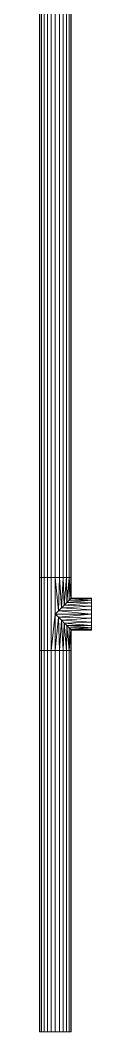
# Model space of a CAD drawing. Header units: inches. Extents: x -3325 to -59, y 5 to 733.
# Drawn here: x -860.29 to -858.14, y 121.36 to 162.93 of the extents above; entities that cross this region are included whole.
import ezdxf

# ---------------------------------------------------------------- set-up
doc = ezdxf.new("R2010")
doc.units = ezdxf.units.IN
doc.header["$MEASUREMENT"] = 0
doc.layers.add('P-PIPE', color=10, linetype='Continuous', lineweight=9)

# ---------------------------------------------------------------- blocks, each defined once
blk = doc.blocks.new('Tee - Welded - Generic - Standard-1086689-06 - Fifth Level')
at = {"layer": 'P-PIPE'}
mesh = blk.add_polyface(dxfattribs=at)
corners = [(-1.496, -0.657), (-1.496, -0.635, 0.17), (-1.496, -0.569, 0.329), (-1.496, -0.465, 0.465), (-1.496, -0.329, 0.569), (-1.496, -0.17, 0.635), (-1.496, 0, 0.657), (-1.496, 0.17, 0.635), (-1.496, 0.329, 0.569), (-1.496, 0.465, 0.465), (-1.496, 0.569, 0.329), (-1.496, 0.635, 0.17), (-1.496, 0.657), (-1.496, 0.635, -0.17), (-1.496, 0.569, -0.329), (-1.496, 0.465, -0.465), (-1.496, 0.329, -0.569), (-1.496, 0.17, -0.635), (-1.496, 0, -0.657), (-1.496, -0.17, -0.635), (-1.496, -0.329, -0.569), (-1.496, -0.465, -0.465), (-1.496, -0.569, -0.329), (-1.496, -0.635, -0.17)]
mesh.append_faces([[corners[k] for k in face] for face in [(20, 17, 18, 19)]], dxfattribs={"vtx0": -1})
mesh.append_faces([[corners[k] for k in face] for face in [(23, 17, 20), (11, 23, 8, 10)]], dxfattribs={"vtx0": -1, "vtx1": -1, "vtx2": -1})
mesh.append_faces([[corners[k] for k in face] for face in [(17, 23, 11, 14)]], dxfattribs={"vtx0": -1, "vtx1": -1, "vtx2": -1, "vtx3": -1})
mesh.append_faces([[corners[k] for k in face] for face in [(16, 17, 14, 15), (9, 10, 8)]], dxfattribs={"vtx1": -1})
mesh.append_faces([[corners[k] for k in face] for face in [(7, 8, 3, 6)]], dxfattribs={"vtx1": -1, "vtx2": -1})
mesh.append_faces([[corners[k] for k in face] for face in [(23, 0, 3, 8)]], dxfattribs={"vtx1": -1, "vtx2": -1, "vtx3": -1})
mesh.append_faces([[corners[k] for k in face] for face in [(12, 13, 14, 11)]], dxfattribs={"vtx2": -1})
mesh.append_faces([[corners[k] for k in face] for face in [(20, 21, 22, 23), (0, 1, 2, 3), (3, 4, 5, 6)]], dxfattribs={"vtx3": -1})
mesh = blk.add_polyface(dxfattribs=at)
corners = [(-1.496, 0.657), (-1.496, 0.635, 0.17), (-1.496, 0.569, 0.329), (-1.496, 0.465, 0.465), (-1.496, 0.329, 0.569), (-1.496, 0.17, 0.635), (-1.496, 0, 0.657), (-1.496, -0.17, 0.635), (-1.496, -0.329, 0.569), (-1.496, -0.465, 0.465), (-1.496, -0.569, 0.329), (-1.496, -0.635, 0.17), (-1.496, -0.657), (-0.657, -0.657), (-0.634, -0.634, 0.175), (-0.569, -0.569, 0.329), (-0.477, -0.477, 0.452), (-0.369, -0.369, 0.545), (-0.25, -0.25, 0.608), (-0.126, -0.126, 0.645), (0, 0, 0.657), (0.126, -0.126, 0.645), (0.25, -0.25, 0.608), (0.369, -0.369, 0.545), (0.477, -0.477, 0.452), (0.569, -0.569, 0.329), (0.634, -0.634, 0.175), (0.657, -0.657), (1.496, -0.657), (1.496, -0.635, 0.17), (1.496, -0.569, 0.329), (1.496, -0.465, 0.465), (1.496, -0.329, 0.569), (1.496, -0.17, 0.635), (1.496, 0, 0.657), (1.496, 0.17, 0.635), (1.496, 0.329, 0.569), (1.496, 0.465, 0.465), (1.496, 0.569, 0.329), (1.496, 0.635, 0.17), (1.496, 0.657)]
mesh.append_faces([[corners[k] for k in face] for face in [(13, 11, 12)]], dxfattribs={"vtx0": -1})
mesh.append_faces([[corners[k] for k in face] for face in [(27, 29, 26), (25, 30, 24), (11, 14, 10), (9, 17, 8), (16, 10, 15), (23, 32, 22), (21, 34, 20), (22, 33, 21), (33, 22, 32), (19, 7, 18), (7, 19, 6)]], dxfattribs={"vtx0": -1, "vtx1": -1})
mesh.append_faces([[corners[k] for k in face] for face in [(30, 25, 26), (24, 30, 31), (8, 17, 18), (21, 33, 34), (18, 7, 8), (20, 5, 6)]], dxfattribs={"vtx0": -1, "vtx2": -1})
mesh.append_faces([[corners[k] for k in face] for face in [(20, 34, 35, 5)]], dxfattribs={"vtx0": -1, "vtx2": -1, "vtx3": -1})
mesh.append_faces([[corners[k] for k in face] for face in [(28, 29, 27)]], dxfattribs={"vtx1": -1})
mesh.append_faces([[corners[k] for k in face] for face in [(29, 30, 26), (31, 32, 23), (23, 24, 31), (13, 14, 11), (14, 15, 10), (16, 17, 9), (9, 10, 16), (19, 20, 6)]], dxfattribs={"vtx1": -1, "vtx2": -1})
mesh.append_faces([[corners[k] for k in face] for face in [(38, 39, 1, 2), (36, 37, 3, 4), (37, 38, 2, 3), (35, 36, 4, 5)]], dxfattribs={"vtx1": -1, "vtx3": -1})
mesh.append_faces([[corners[k] for k in face] for face in [(39, 40, 0, 1)]], dxfattribs={"vtx3": -1})
mesh = blk.add_polyface(dxfattribs=at)
corners = [(-1.496, -0.657), (-1.496, -0.635, -0.17), (-1.496, -0.569, -0.329), (-1.496, -0.465, -0.465), (-1.496, -0.329, -0.569), (-1.496, -0.17, -0.635), (-1.496, 0, -0.657), (-1.496, 0.17, -0.635), (-1.496, 0.329, -0.569), (-1.496, 0.465, -0.465), (-1.496, 0.569, -0.329), (-1.496, 0.635, -0.17), (-1.496, 0.657), (1.496, 0.657), (1.496, 0.635, -0.17), (1.496, 0.569, -0.329), (1.496, 0.465, -0.465), (1.496, 0.329, -0.569), (1.496, 0.17, -0.635), (1.496, 0, -0.657), (1.496, -0.17, -0.635), (1.496, -0.329, -0.569), (1.496, -0.465, -0.465), (1.496, -0.569, -0.329), (1.496, -0.635, -0.17), (1.496, -0.657), (0.657, -0.657), (0.634, -0.634, -0.175), (0.569, -0.569, -0.329), (0.477, -0.477, -0.452), (0.369, -0.369, -0.545), (0.25, -0.25, -0.608), (0.126, -0.126, -0.645), (0, 0, -0.657), (-0.126, -0.126, -0.645), (-0.25, -0.25, -0.608), (-0.369, -0.369, -0.545), (-0.477, -0.477, -0.452), (-0.569, -0.569, -0.329), (-0.634, -0.634, -0.175), (-0.657, -0.657)]
mesh.append_faces([[corners[k] for k in face] for face in [(1, 40, 0)]], dxfattribs={"vtx0": -1})
mesh.append_faces([[corners[k] for k in face] for face in [(33, 19, 32), (6, 34, 5), (32, 20, 31), (24, 27, 23), (27, 24, 26), (36, 4, 35), (3, 37, 2), (38, 2, 37), (21, 31, 20)]], dxfattribs={"vtx0": -1, "vtx1": -1})
mesh.append_faces([[corners[k] for k in face] for face in [(35, 4, 5), (6, 33, 34), (23, 28, 29), (29, 22, 23), (21, 30, 31), (23, 27, 28), (36, 3, 4), (3, 36, 37), (39, 1, 2)]], dxfattribs={"vtx0": -1, "vtx2": -1})
mesh.append_faces([[corners[k] for k in face] for face in [(13, 14, 11, 12)]], dxfattribs={"vtx1": -1})
mesh.append_faces([[corners[k] for k in face] for face in [(19, 20, 32), (34, 35, 5), (6, 7, 33), (21, 22, 30), (29, 30, 22), (39, 40, 1), (38, 39, 2)]], dxfattribs={"vtx1": -1, "vtx2": -1})
mesh.append_faces([[corners[k] for k in face] for face in [(18, 19, 33, 7)]], dxfattribs={"vtx1": -1, "vtx2": -1, "vtx3": -1})
mesh.append_faces([[corners[k] for k in face] for face in [(15, 16, 9, 10), (14, 15, 10, 11), (16, 17, 8, 9), (17, 18, 7, 8)]], dxfattribs={"vtx1": -1, "vtx3": -1})
mesh.append_faces([[corners[k] for k in face] for face in [(24, 25, 26)]], dxfattribs={"vtx2": -1})
mesh = blk.add_polyface(dxfattribs=at)
corners = [(1.496, -0.657), (1.496, -0.635, -0.17), (1.496, -0.569, -0.329), (1.496, -0.465, -0.465), (1.496, -0.329, -0.569), (1.496, -0.17, -0.635), (1.496, 0, -0.657), (1.496, 0.17, -0.635), (1.496, 0.329, -0.569), (1.496, 0.465, -0.465), (1.496, 0.569, -0.329), (1.496, 0.635, -0.17), (1.496, 0.657), (1.496, 0.635, 0.17), (1.496, 0.569, 0.329), (1.496, 0.465, 0.465), (1.496, 0.329, 0.569), (1.496, 0.17, 0.635), (1.496, 0, 0.657), (1.496, -0.17, 0.635), (1.496, -0.329, 0.569), (1.496, -0.465, 0.465), (1.496, -0.569, 0.329), (1.496, -0.635, 0.17)]
mesh.append_faces([[corners[k] for k in face] for face in [(7, 5, 6), (10, 8, 9), (4, 2, 3), (16, 14, 15), (23, 21, 22)]], dxfattribs={"vtx0": -1})
mesh.append_faces([[corners[k] for k in face] for face in [(1, 5, 0)]], dxfattribs={"vtx0": -1, "vtx1": -1})
mesh.append_faces([[corners[k] for k in face] for face in [(5, 10, 11, 0), (23, 12, 13, 21)]], dxfattribs={"vtx0": -1, "vtx2": -1, "vtx3": -1})
mesh.append_faces([[corners[k] for k in face] for face in [(21, 16, 17, 18)]], dxfattribs={"vtx0": -1, "vtx3": -1})
mesh.append_faces([[corners[k] for k in face] for face in [(7, 8, 10, 5), (13, 14, 16, 21)]], dxfattribs={"vtx1": -1, "vtx2": -1, "vtx3": -1})
mesh.append_faces([[corners[k] for k in face] for face in [(4, 5, 1, 2), (23, 0, 11, 12)]], dxfattribs={"vtx1": -1, "vtx3": -1})
mesh.append_faces([[corners[k] for k in face] for face in [(19, 20, 21, 18)]], dxfattribs={"vtx2": -1})
mesh = blk.add_polyface(dxfattribs=at)
corners = [(-0.657, -1.496), (-0.635, -1.496, 0.17), (-0.569, -1.496, 0.329), (-0.465, -1.496, 0.465), (-0.329, -1.496, 0.569), (-0.17, -1.496, 0.635), (0, -1.496, 0.657), (0.17, -1.496, 0.635), (0.329, -1.496, 0.569), (0.465, -1.496, 0.465), (0.569, -1.496, 0.329), (0.635, -1.496, 0.17), (0.657, -1.496), (0.657, -0.657), (0.634, -0.634, 0.175), (0.569, -0.569, 0.329), (0.477, -0.477, 0.452), (0.369, -0.369, 0.545), (0.25, -0.25, 0.608), (0.126, -0.126, 0.645), (0, 0, 0.657), (-0.126, -0.126, 0.645), (-0.25, -0.25, 0.608), (-0.369, -0.369, 0.545), (-0.477, -0.477, 0.452), (-0.569, -0.569, 0.329), (-0.634, -0.634, 0.175), (-0.657, -0.657)]
mesh.append_faces([[corners[k] for k in face] for face in [(13, 11, 12)]], dxfattribs={"vtx0": -1})
mesh.append_faces([[corners[k] for k in face] for face in [(22, 5, 21), (24, 3, 23), (8, 18, 7), (17, 9, 16)]], dxfattribs={"vtx0": -1, "vtx1": -1})
mesh.append_faces([[corners[k] for k in face] for face in [(24, 2, 3), (26, 1, 2), (22, 4, 5), (6, 20, 21), (21, 5, 6), (19, 6, 7), (16, 9, 10), (17, 8, 9), (6, 19, 20)]], dxfattribs={"vtx0": -1, "vtx2": -1})
mesh.append_faces([[corners[k] for k in face] for face in [(26, 27, 1), (3, 4, 23), (25, 26, 2), (24, 25, 2), (22, 23, 4), (10, 11, 14), (18, 19, 7), (17, 18, 8), (13, 14, 11), (15, 16, 10), (14, 15, 10)]], dxfattribs={"vtx1": -1, "vtx2": -1})
mesh.append_faces([[corners[k] for k in face] for face in [(27, 0, 1)]], dxfattribs={"vtx2": -1})
mesh = blk.add_polyface(dxfattribs=at)
corners = [(0.657, -1.496), (0.635, -1.496, -0.17), (0.569, -1.496, -0.329), (0.465, -1.496, -0.465), (0.329, -1.496, -0.569), (0.17, -1.496, -0.635), (0, -1.496, -0.657), (-0.17, -1.496, -0.635), (-0.329, -1.496, -0.569), (-0.465, -1.496, -0.465), (-0.569, -1.496, -0.329), (-0.635, -1.496, -0.17), (-0.657, -1.496), (-0.657, -0.657), (-0.634, -0.634, -0.175), (-0.569, -0.569, -0.329), (-0.477, -0.477, -0.452), (-0.369, -0.369, -0.545), (-0.25, -0.25, -0.608), (-0.126, -0.126, -0.645), (0, 0, -0.657), (0.126, -0.126, -0.645), (0.25, -0.25, -0.608), (0.369, -0.369, -0.545), (0.477, -0.477, -0.452), (0.569, -0.569, -0.329), (0.634, -0.634, -0.175), (0.657, -0.657)]
mesh.append_faces([[corners[k] for k in face] for face in [(13, 11, 12)]], dxfattribs={"vtx0": -1})
mesh.append_faces([[corners[k] for k in face] for face in [(22, 5, 21), (24, 3, 23), (8, 18, 7), (17, 9, 16)]], dxfattribs={"vtx0": -1, "vtx1": -1})
mesh.append_faces([[corners[k] for k in face] for face in [(24, 2, 3), (26, 1, 2), (22, 4, 5), (6, 20, 21), (21, 5, 6), (19, 6, 7), (16, 9, 10), (17, 8, 9), (6, 19, 20)]], dxfattribs={"vtx0": -1, "vtx2": -1})
mesh.append_faces([[corners[k] for k in face] for face in [(0, 1, 27)]], dxfattribs={"vtx1": -1})
mesh.append_faces([[corners[k] for k in face] for face in [(26, 27, 1), (3, 4, 23), (25, 26, 2), (24, 25, 2), (22, 23, 4), (10, 11, 14), (18, 19, 7), (17, 18, 8), (13, 14, 11), (15, 16, 10), (14, 15, 10)]], dxfattribs={"vtx1": -1, "vtx2": -1})
mesh = blk.add_polyface(dxfattribs=at)
corners = [(-0.657, -1.496), (-0.635, -1.496, -0.17), (-0.569, -1.496, -0.329), (-0.465, -1.496, -0.465), (-0.329, -1.496, -0.569), (-0.17, -1.496, -0.635), (0, -1.496, -0.657), (0.17, -1.496, -0.635), (0.329, -1.496, -0.569), (0.465, -1.496, -0.465), (0.569, -1.496, -0.329), (0.635, -1.496, -0.17), (0.657, -1.496), (0.635, -1.496, 0.17), (0.569, -1.496, 0.329), (0.465, -1.496, 0.465), (0.329, -1.496, 0.569), (0.17, -1.496, 0.635), (0, -1.496, 0.657), (-0.17, -1.496, 0.635), (-0.329, -1.496, 0.569), (-0.465, -1.496, 0.465), (-0.569, -1.496, 0.329), (-0.635, -1.496, 0.17)]
mesh.append_faces([[corners[k] for k in face] for face in [(16, 14, 15), (13, 11, 12)]], dxfattribs={"vtx0": -1})
mesh.append_faces([[corners[k] for k in face] for face in [(0, 3, 11, 13)]], dxfattribs={"vtx0": -1, "vtx1": -1, "vtx2": -1, "vtx3": -1})
mesh.append_faces([[corners[k] for k in face] for face in [(16, 0, 13, 14), (21, 0, 16, 17)]], dxfattribs={"vtx0": -1, "vtx1": -1, "vtx3": -1})
mesh.append_faces([[corners[k] for k in face] for face in [(5, 8, 9, 11)]], dxfattribs={"vtx0": -1, "vtx2": -1, "vtx3": -1})
mesh.append_faces([[corners[k] for k in face] for face in [(17, 18, 21)]], dxfattribs={"vtx1": -1, "vtx2": -1})
mesh.append_faces([[corners[k] for k in face] for face in [(6, 7, 8, 5), (9, 10, 11), (22, 23, 0, 21), (19, 20, 21, 18)]], dxfattribs={"vtx2": -1})
mesh.append_faces([[corners[k] for k in face] for face in [(3, 4, 5, 11)]], dxfattribs={"vtx2": -1, "vtx3": -1})
mesh.append_faces([[corners[k] for k in face] for face in [(0, 1, 2, 3)]], dxfattribs={"vtx3": -1})

msp = doc.modelspace()

# ---------------------------------------------------------------- linework, layer by layer
at = {"layer": 'P-PIPE', "color": 1}
for p, q in [((-859.632, 204.035, 1084), (-859.632, 140.028, 1084)), ((-859.632, 204.035, 1084), (-859.632, 140.028, 1084)), ((-859.632, 137.036, 1084), (-859.632, 140.028, 1084)), ((-858.136, 138.532, 1084), (-859.632, 138.532, 1084)), ((-859.632, 137.036, 1084), (-859.632, 121.365, 1084)), ((-859.632, 137.036, 1084), (-859.632, 121.365, 1084))]:
    msp.add_line(p, q, dxfattribs=at)

# ---------------------------------------------------------------- block references
at = {"layer": 'P-PIPE', "color": 1, "rotation": 90}
msp.add_blockref('Tee - Welded - Generic - Standard-1086689-06 - Fifth Level', (-859.632, 138.532, 1084), dxfattribs=at)

# ---------------------------------------------------------------- meshes
at = {"layer": 'P-PIPE', "color": 1}
mesh = msp.add_polyface(dxfattribs=at)
corners = [(-859.632, 204.035, 1084.657), (-859.802, 204.035, 1084.635), (-859.961, 204.035, 1084.569), (-860.097, 204.035, 1084.465), (-860.201, 204.035, 1084.329), (-860.267, 204.035, 1084.17), (-860.289, 204.035, 1084), (-860.289, 140.028, 1084), (-860.267, 140.028, 1084.17), (-860.201, 140.028, 1084.329), (-860.097, 140.028, 1084.465), (-859.961, 140.028, 1084.569), (-859.802, 140.028, 1084.635), (-859.632, 140.028, 1084.657)]
mesh.append_faces([[corners[k] for k in face] for face in [(8, 9, 4, 5), (3, 4, 9, 10), (11, 12, 1, 2), (2, 3, 10, 11)]], dxfattribs={"vtx1": -1, "vtx3": -1, "color": 1})
mesh.append_faces([[corners[k] for k in face] for face in [(6, 7, 8, 5)]], dxfattribs={"vtx2": -1, "color": 1})
mesh.append_faces([[corners[k] for k in face] for face in [(12, 13, 0, 1)]], dxfattribs={"vtx3": -1, "color": 1})
mesh = msp.add_polyface(dxfattribs=at)
corners = [(-860.289, 204.035, 1084), (-860.267, 204.035, 1083.83), (-860.201, 204.035, 1083.671), (-860.097, 204.035, 1083.535), (-859.961, 204.035, 1083.431), (-859.802, 204.035, 1083.365), (-859.632, 204.035, 1083.342), (-859.632, 140.028, 1083.342), (-859.802, 140.028, 1083.365), (-859.961, 140.028, 1083.431), (-860.097, 140.028, 1083.535), (-860.201, 140.028, 1083.671), (-860.267, 140.028, 1083.83), (-860.289, 140.028, 1084)]
mesh.append_faces([[corners[k] for k in face] for face in [(7, 8, 5, 6)]], dxfattribs={"vtx1": -1, "color": 1})
mesh.append_faces([[corners[k] for k in face] for face in [(8, 9, 4, 5), (3, 4, 9, 10), (11, 12, 1, 2), (2, 3, 10, 11)]], dxfattribs={"vtx1": -1, "vtx3": -1, "color": 1})
mesh.append_faces([[corners[k] for k in face] for face in [(12, 13, 0, 1)]], dxfattribs={"vtx3": -1, "color": 1})
mesh = msp.add_polyface(dxfattribs=at)
corners = [(-858.974, 204.035, 1084), (-858.997, 204.035, 1084.17), (-859.062, 204.035, 1084.329), (-859.167, 204.035, 1084.465), (-859.303, 204.035, 1084.569), (-859.462, 204.035, 1084.635), (-859.632, 204.035, 1084.657), (-859.632, 140.028, 1084.657), (-859.462, 140.028, 1084.635), (-859.303, 140.028, 1084.569), (-859.167, 140.028, 1084.465), (-859.062, 140.028, 1084.329), (-858.997, 140.028, 1084.17), (-858.974, 140.028, 1084)]
mesh.append_faces([[corners[k] for k in face] for face in [(7, 8, 5, 6)]], dxfattribs={"vtx1": -1, "color": 1})
mesh.append_faces([[corners[k] for k in face] for face in [(8, 9, 4, 5), (3, 4, 9, 10), (11, 12, 1, 2), (2, 3, 10, 11)]], dxfattribs={"vtx1": -1, "vtx3": -1, "color": 1})
mesh.append_faces([[corners[k] for k in face] for face in [(12, 13, 0, 1)]], dxfattribs={"vtx3": -1, "color": 1})
mesh = msp.add_polyface(dxfattribs=at)
corners = [(-859.632, 204.035, 1083.342), (-859.462, 204.035, 1083.365), (-859.303, 204.035, 1083.431), (-859.167, 204.035, 1083.535), (-859.062, 204.035, 1083.671), (-858.997, 204.035, 1083.83), (-858.974, 204.035, 1084), (-858.974, 140.028, 1084), (-858.997, 140.028, 1083.83), (-859.062, 140.028, 1083.671), (-859.167, 140.028, 1083.535), (-859.303, 140.028, 1083.431), (-859.462, 140.028, 1083.365), (-859.632, 140.028, 1083.342)]
mesh.append_faces([[corners[k] for k in face] for face in [(7, 8, 5, 6)]], dxfattribs={"vtx1": -1, "color": 1})
mesh.append_faces([[corners[k] for k in face] for face in [(8, 9, 4, 5), (3, 4, 9, 10), (11, 12, 1, 2), (2, 3, 10, 11)]], dxfattribs={"vtx1": -1, "vtx3": -1, "color": 1})
mesh.append_faces([[corners[k] for k in face] for face in [(12, 13, 0, 1)]], dxfattribs={"vtx3": -1, "color": 1})
mesh = msp.add_polyface(dxfattribs=at)
corners = [(-860.289, 140.028, 1084), (-860.267, 140.028, 1083.83), (-860.201, 140.028, 1083.671), (-860.097, 140.028, 1083.535), (-859.961, 140.028, 1083.431), (-859.802, 140.028, 1083.365), (-859.632, 140.028, 1083.342), (-859.462, 140.028, 1083.365), (-859.303, 140.028, 1083.431), (-859.167, 140.028, 1083.535), (-859.062, 140.028, 1083.671), (-858.997, 140.028, 1083.83), (-858.974, 140.028, 1084), (-858.997, 140.028, 1084.17), (-859.062, 140.028, 1084.329), (-859.167, 140.028, 1084.465), (-859.303, 140.028, 1084.569), (-859.462, 140.028, 1084.635), (-859.632, 140.028, 1084.657), (-859.802, 140.028, 1084.635), (-859.961, 140.028, 1084.569), (-860.097, 140.028, 1084.465), (-860.201, 140.028, 1084.329), (-860.267, 140.028, 1084.17)]
mesh.append_faces([[corners[k] for k in face] for face in [(16, 14, 15)]], dxfattribs={"vtx0": -1, "color": 1})
mesh.append_faces([[corners[k] for k in face] for face in [(2, 8, 14)]], dxfattribs={"vtx0": -1, "vtx1": -1, "vtx2": -1, "color": 1})
mesh.append_faces([[corners[k] for k in face] for face in [(8, 4, 5)]], dxfattribs={"vtx0": -1, "vtx2": -1, "color": 1})
mesh.append_faces([[corners[k] for k in face] for face in [(19, 20, 17, 18), (13, 14, 11, 12)]], dxfattribs={"vtx1": -1, "color": 1})
mesh.append_faces([[corners[k] for k in face] for face in [(10, 11, 14)]], dxfattribs={"vtx1": -1, "vtx2": -1, "color": 1})
mesh.append_faces([[corners[k] for k in face] for face in [(22, 23, 2, 14), (16, 17, 20, 14)]], dxfattribs={"vtx1": -1, "vtx2": -1, "vtx3": -1, "color": 1})
mesh.append_faces([[corners[k] for k in face] for face in [(20, 21, 22, 14), (2, 3, 4, 8), (8, 9, 10, 14)]], dxfattribs={"vtx2": -1, "vtx3": -1, "color": 1})
mesh.append_faces([[corners[k] for k in face] for face in [(23, 0, 1, 2), (5, 6, 7, 8)]], dxfattribs={"vtx3": -1, "color": 1})
mesh = msp.add_polyface(dxfattribs=at)
corners = [(-860.289, 137.036, 1084), (-860.267, 137.036, 1084.17), (-860.201, 137.036, 1084.329), (-860.097, 137.036, 1084.465), (-859.961, 137.036, 1084.569), (-859.802, 137.036, 1084.635), (-859.632, 137.036, 1084.657), (-859.462, 137.036, 1084.635), (-859.303, 137.036, 1084.569), (-859.167, 137.036, 1084.465), (-859.062, 137.036, 1084.329), (-858.997, 137.036, 1084.17), (-858.974, 137.036, 1084), (-858.997, 137.036, 1083.83), (-859.062, 137.036, 1083.671), (-859.167, 137.036, 1083.535), (-859.303, 137.036, 1083.431), (-859.462, 137.036, 1083.365), (-859.632, 137.036, 1083.342), (-859.802, 137.036, 1083.365), (-859.961, 137.036, 1083.431), (-860.097, 137.036, 1083.535), (-860.201, 137.036, 1083.671), (-860.267, 137.036, 1083.83)]
mesh.append_faces([[corners[k] for k in face] for face in [(7, 4, 5, 6), (13, 10, 11, 12)]], dxfattribs={"vtx0": -1, "color": 1})
mesh.append_faces([[corners[k] for k in face] for face in [(10, 16, 22)]], dxfattribs={"vtx0": -1, "vtx1": -1, "vtx2": -1, "color": 1})
mesh.append_faces([[corners[k] for k in face] for face in [(22, 1, 2, 10), (16, 19, 20, 22), (10, 13, 14, 16)]], dxfattribs={"vtx0": -1, "vtx2": -1, "vtx3": -1, "color": 1})
mesh.append_faces([[corners[k] for k in face] for face in [(21, 22, 20), (15, 16, 14)]], dxfattribs={"vtx1": -1, "color": 1})
mesh.append_faces([[corners[k] for k in face] for face in [(7, 8, 4)]], dxfattribs={"vtx1": -1, "vtx2": -1, "color": 1})
mesh.append_faces([[corners[k] for k in face] for face in [(23, 0, 1, 22), (17, 18, 19, 16)]], dxfattribs={"vtx2": -1, "color": 1})
mesh.append_faces([[corners[k] for k in face] for face in [(2, 3, 4, 10), (8, 9, 10, 4)]], dxfattribs={"vtx2": -1, "vtx3": -1, "color": 1})
mesh = msp.add_polyface(dxfattribs=at)
corners = [(-859.632, 137.036, 1084.657), (-859.802, 137.036, 1084.635), (-859.961, 137.036, 1084.569), (-860.097, 137.036, 1084.465), (-860.201, 137.036, 1084.329), (-860.267, 137.036, 1084.17), (-860.289, 137.036, 1084), (-860.289, 121.365, 1084), (-860.267, 121.365, 1084.17), (-860.201, 121.365, 1084.329), (-860.097, 121.365, 1084.465), (-859.961, 121.365, 1084.569), (-859.802, 121.365, 1084.635), (-859.632, 121.365, 1084.657)]
mesh.append_faces([[corners[k] for k in face] for face in [(8, 9, 4, 5), (3, 4, 9, 10), (11, 12, 1, 2), (2, 3, 10, 11)]], dxfattribs={"vtx1": -1, "vtx3": -1, "color": 1})
mesh.append_faces([[corners[k] for k in face] for face in [(6, 7, 8, 5)]], dxfattribs={"vtx2": -1, "color": 1})
mesh.append_faces([[corners[k] for k in face] for face in [(12, 13, 0, 1)]], dxfattribs={"vtx3": -1, "color": 1})
mesh = msp.add_polyface(dxfattribs=at)
corners = [(-860.289, 137.036, 1084), (-860.267, 137.036, 1083.83), (-860.201, 137.036, 1083.671), (-860.097, 137.036, 1083.535), (-859.961, 137.036, 1083.431), (-859.802, 137.036, 1083.365), (-859.632, 137.036, 1083.342), (-859.632, 121.365, 1083.342), (-859.802, 121.365, 1083.365), (-859.961, 121.365, 1083.431), (-860.097, 121.365, 1083.535), (-860.201, 121.365, 1083.671), (-860.267, 121.365, 1083.83), (-860.289, 121.365, 1084)]
mesh.append_faces([[corners[k] for k in face] for face in [(7, 8, 5, 6)]], dxfattribs={"vtx1": -1, "color": 1})
mesh.append_faces([[corners[k] for k in face] for face in [(8, 9, 4, 5), (3, 4, 9, 10), (11, 12, 1, 2), (2, 3, 10, 11)]], dxfattribs={"vtx1": -1, "vtx3": -1, "color": 1})
mesh.append_faces([[corners[k] for k in face] for face in [(12, 13, 0, 1)]], dxfattribs={"vtx3": -1, "color": 1})
mesh = msp.add_polyface(dxfattribs=at)
corners = [(-858.974, 137.036, 1084), (-858.997, 137.036, 1084.17), (-859.062, 137.036, 1084.329), (-859.167, 137.036, 1084.465), (-859.303, 137.036, 1084.569), (-859.462, 137.036, 1084.635), (-859.632, 137.036, 1084.657), (-859.632, 121.365, 1084.657), (-859.462, 121.365, 1084.635), (-859.303, 121.365, 1084.569), (-859.167, 121.365, 1084.465), (-859.062, 121.365, 1084.329), (-858.997, 121.365, 1084.17), (-858.974, 121.365, 1084)]
mesh.append_faces([[corners[k] for k in face] for face in [(7, 8, 5, 6)]], dxfattribs={"vtx1": -1, "color": 1})
mesh.append_faces([[corners[k] for k in face] for face in [(8, 9, 4, 5), (3, 4, 9, 10), (11, 12, 1, 2), (2, 3, 10, 11)]], dxfattribs={"vtx1": -1, "vtx3": -1, "color": 1})
mesh.append_faces([[corners[k] for k in face] for face in [(12, 13, 0, 1)]], dxfattribs={"vtx3": -1, "color": 1})
mesh = msp.add_polyface(dxfattribs=at)
corners = [(-859.632, 137.036, 1083.342), (-859.462, 137.036, 1083.365), (-859.303, 137.036, 1083.431), (-859.167, 137.036, 1083.535), (-859.062, 137.036, 1083.671), (-858.997, 137.036, 1083.83), (-858.974, 137.036, 1084), (-858.974, 121.365, 1084), (-858.997, 121.365, 1083.83), (-859.062, 121.365, 1083.671), (-859.167, 121.365, 1083.535), (-859.303, 121.365, 1083.431), (-859.462, 121.365, 1083.365), (-859.632, 121.365, 1083.342)]
mesh.append_faces([[corners[k] for k in face] for face in [(7, 8, 5, 6)]], dxfattribs={"vtx1": -1, "color": 1})
mesh.append_faces([[corners[k] for k in face] for face in [(8, 9, 4, 5), (3, 4, 9, 10), (11, 12, 1, 2), (2, 3, 10, 11)]], dxfattribs={"vtx1": -1, "vtx3": -1, "color": 1})
mesh.append_faces([[corners[k] for k in face] for face in [(12, 13, 0, 1)]], dxfattribs={"vtx3": -1, "color": 1})
mesh = msp.add_polyface(dxfattribs=at)
corners = [(-860.289, 121.365, 1084), (-860.267, 121.365, 1083.83), (-860.201, 121.365, 1083.671), (-860.097, 121.365, 1083.535), (-859.961, 121.365, 1083.431), (-859.802, 121.365, 1083.365), (-859.632, 121.365, 1083.342), (-859.462, 121.365, 1083.365), (-859.303, 121.365, 1083.431), (-859.167, 121.365, 1083.535), (-859.062, 121.365, 1083.671), (-858.997, 121.365, 1083.83), (-858.974, 121.365, 1084), (-858.997, 121.365, 1084.17), (-859.062, 121.365, 1084.329), (-859.167, 121.365, 1084.465), (-859.303, 121.365, 1084.569), (-859.462, 121.365, 1084.635), (-859.632, 121.365, 1084.657), (-859.802, 121.365, 1084.635), (-859.961, 121.365, 1084.569), (-860.097, 121.365, 1084.465), (-860.201, 121.365, 1084.329), (-860.267, 121.365, 1084.17)]
mesh.append_faces([[corners[k] for k in face] for face in [(16, 14, 15)]], dxfattribs={"vtx0": -1, "color": 1})
mesh.append_faces([[corners[k] for k in face] for face in [(2, 8, 14)]], dxfattribs={"vtx0": -1, "vtx1": -1, "vtx2": -1, "color": 1})
mesh.append_faces([[corners[k] for k in face] for face in [(8, 4, 5)]], dxfattribs={"vtx0": -1, "vtx2": -1, "color": 1})
mesh.append_faces([[corners[k] for k in face] for face in [(19, 20, 17, 18), (13, 14, 11, 12)]], dxfattribs={"vtx1": -1, "color": 1})
mesh.append_faces([[corners[k] for k in face] for face in [(10, 11, 14)]], dxfattribs={"vtx1": -1, "vtx2": -1, "color": 1})
mesh.append_faces([[corners[k] for k in face] for face in [(22, 23, 2, 14), (16, 17, 20, 14)]], dxfattribs={"vtx1": -1, "vtx2": -1, "vtx3": -1, "color": 1})
mesh.append_faces([[corners[k] for k in face] for face in [(20, 21, 22, 14), (2, 3, 4, 8), (8, 9, 10, 14)]], dxfattribs={"vtx2": -1, "vtx3": -1, "color": 1})
mesh.append_faces([[corners[k] for k in face] for face in [(23, 0, 1, 2), (5, 6, 7, 8)]], dxfattribs={"vtx3": -1, "color": 1})

doc.saveas('drawing.dxf')
